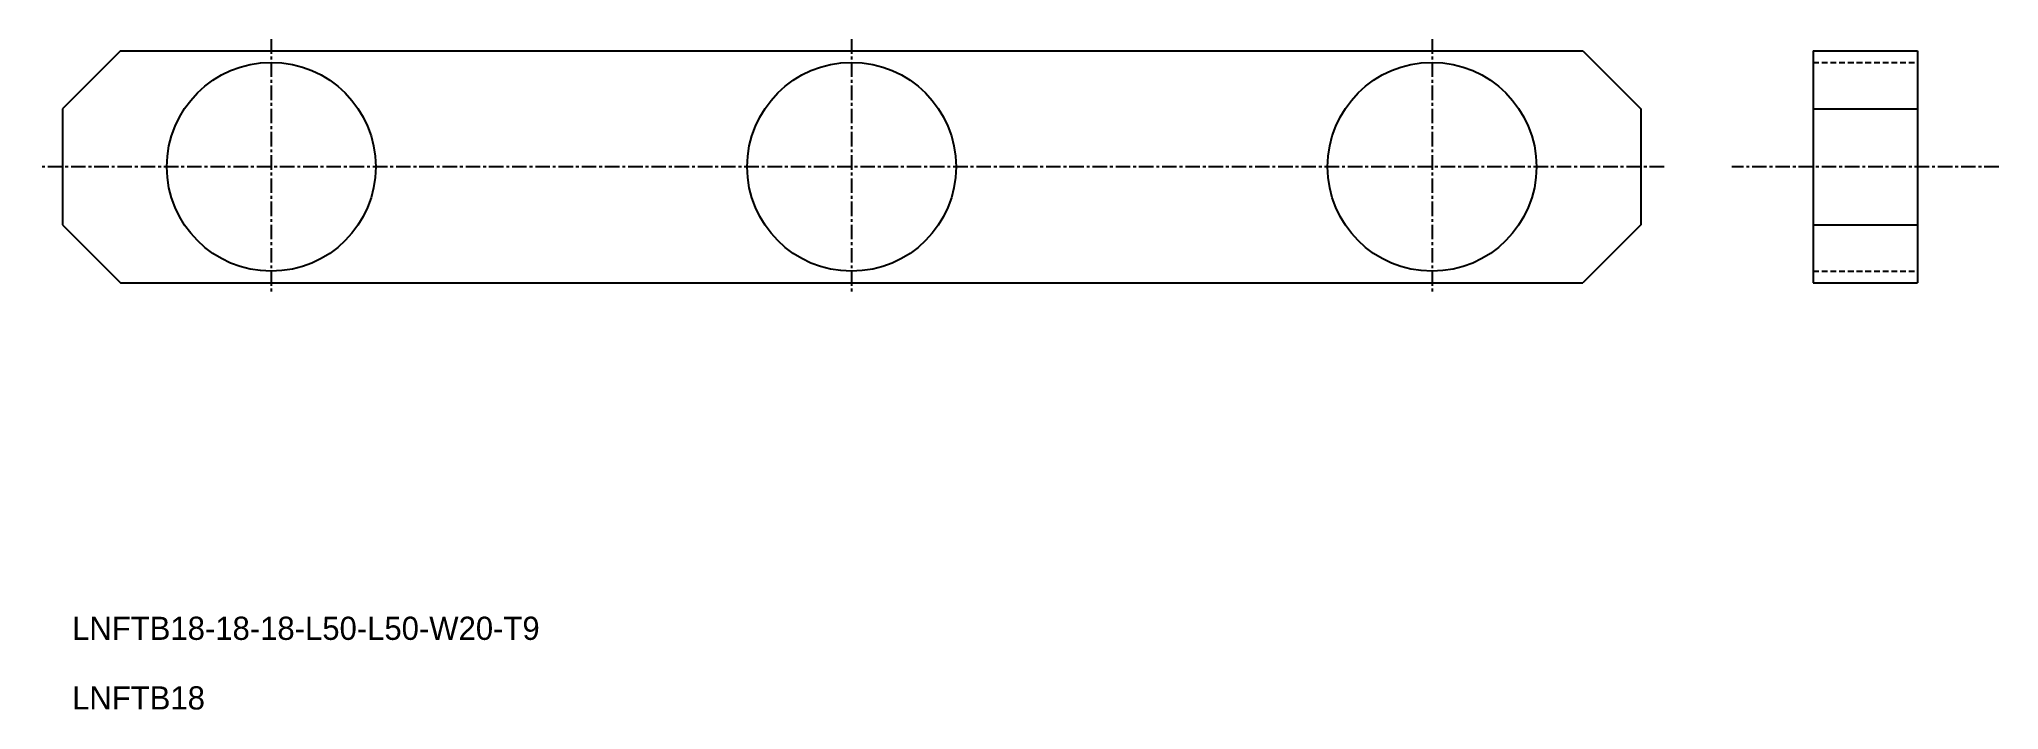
# Model space of a CAD drawing. Extents: x 251 to 420, y 45 to 102.
import ezdxf

# ---------------------------------------------------------------- set-up
doc = ezdxf.new("R2010")
doc.units = 0
doc.linetypes.add('CENTER', pattern=[2, 1.25, -0.25, 0.25, -0.25])
doc.linetypes.add('DASHED', pattern=[0.75, 0.5, -0.25])
doc.layers.get('0').update_dxf_attribs({"linetype": 'CONTINUOUS'})
doc.layers.add('CENTER', color=1, linetype='CENTER')

msp = doc.modelspace()

# ---------------------------------------------------------------- linework, layer by layer
at = {"color": 7, "linetype": 'CONTINUOUS'}
for p, q in [((258.09, 101.34), (253.09, 96.34)), ((258.09, 101.34), (384.09, 101.34)), ((384.09, 101.34), (389.09, 96.34)), ((403.92, 101.34), (403.92, 81.34)), ((403.92, 101.34), (412.92, 101.34)), ((412.92, 101.34), (412.92, 81.34)), ((253.09, 96.34), (253.09, 86.34)), ((389.09, 96.34), (389.09, 86.34)), ((403.92, 96.34), (412.92, 96.34)), ((253.09, 86.34), (258.09, 81.34)), ((389.09, 86.34), (384.09, 81.34)), ((403.92, 86.34), (412.92, 86.34)), ((258.09, 81.34), (384.09, 81.34)), ((403.92, 81.34), (412.92, 81.34))]:
    msp.add_line(p, q, dxfattribs=at)
at = {"color": 3, "linetype": 'DASHED'}
for p, q in [((403.92, 100.34), (412.92, 100.34)), ((403.92, 82.34), (412.92, 82.34))]:
    msp.add_line(p, q, dxfattribs=at)
at = {"color": 7, "linetype": 'CONTINUOUS'}
for centre in [(271.09, 91.34), (321.09, 91.34), (371.09, 91.34)]:
    msp.add_circle(centre, 9, dxfattribs=at)
at = {"layer": 'CENTER', "color": 1, "linetype": 'CENTER'}
for p, q in [((271.09, 102.34), (271.09, 80.34)), ((321.09, 102.34), (321.09, 80.34)), ((371.09, 102.34), (371.09, 80.34)), ((391.09, 91.34), (251.09, 91.34)), ((419.92, 91.34), (396.92, 91.34))]:
    msp.add_line(p, q, dxfattribs=at)

# ---------------------------------------------------------------- texts
at = {"color": 7, "linetype": 'CONTINUOUS'}
for s, p in [('LNFTB18-18-18-L50-L50-W20-T9', (253.93, 50.56)), ('LNFTB18', (253.93, 44.56))]:
    msp.add_text(s, height=2, dxfattribs=at).set_placement(p)

doc.saveas('drawing.dxf')
